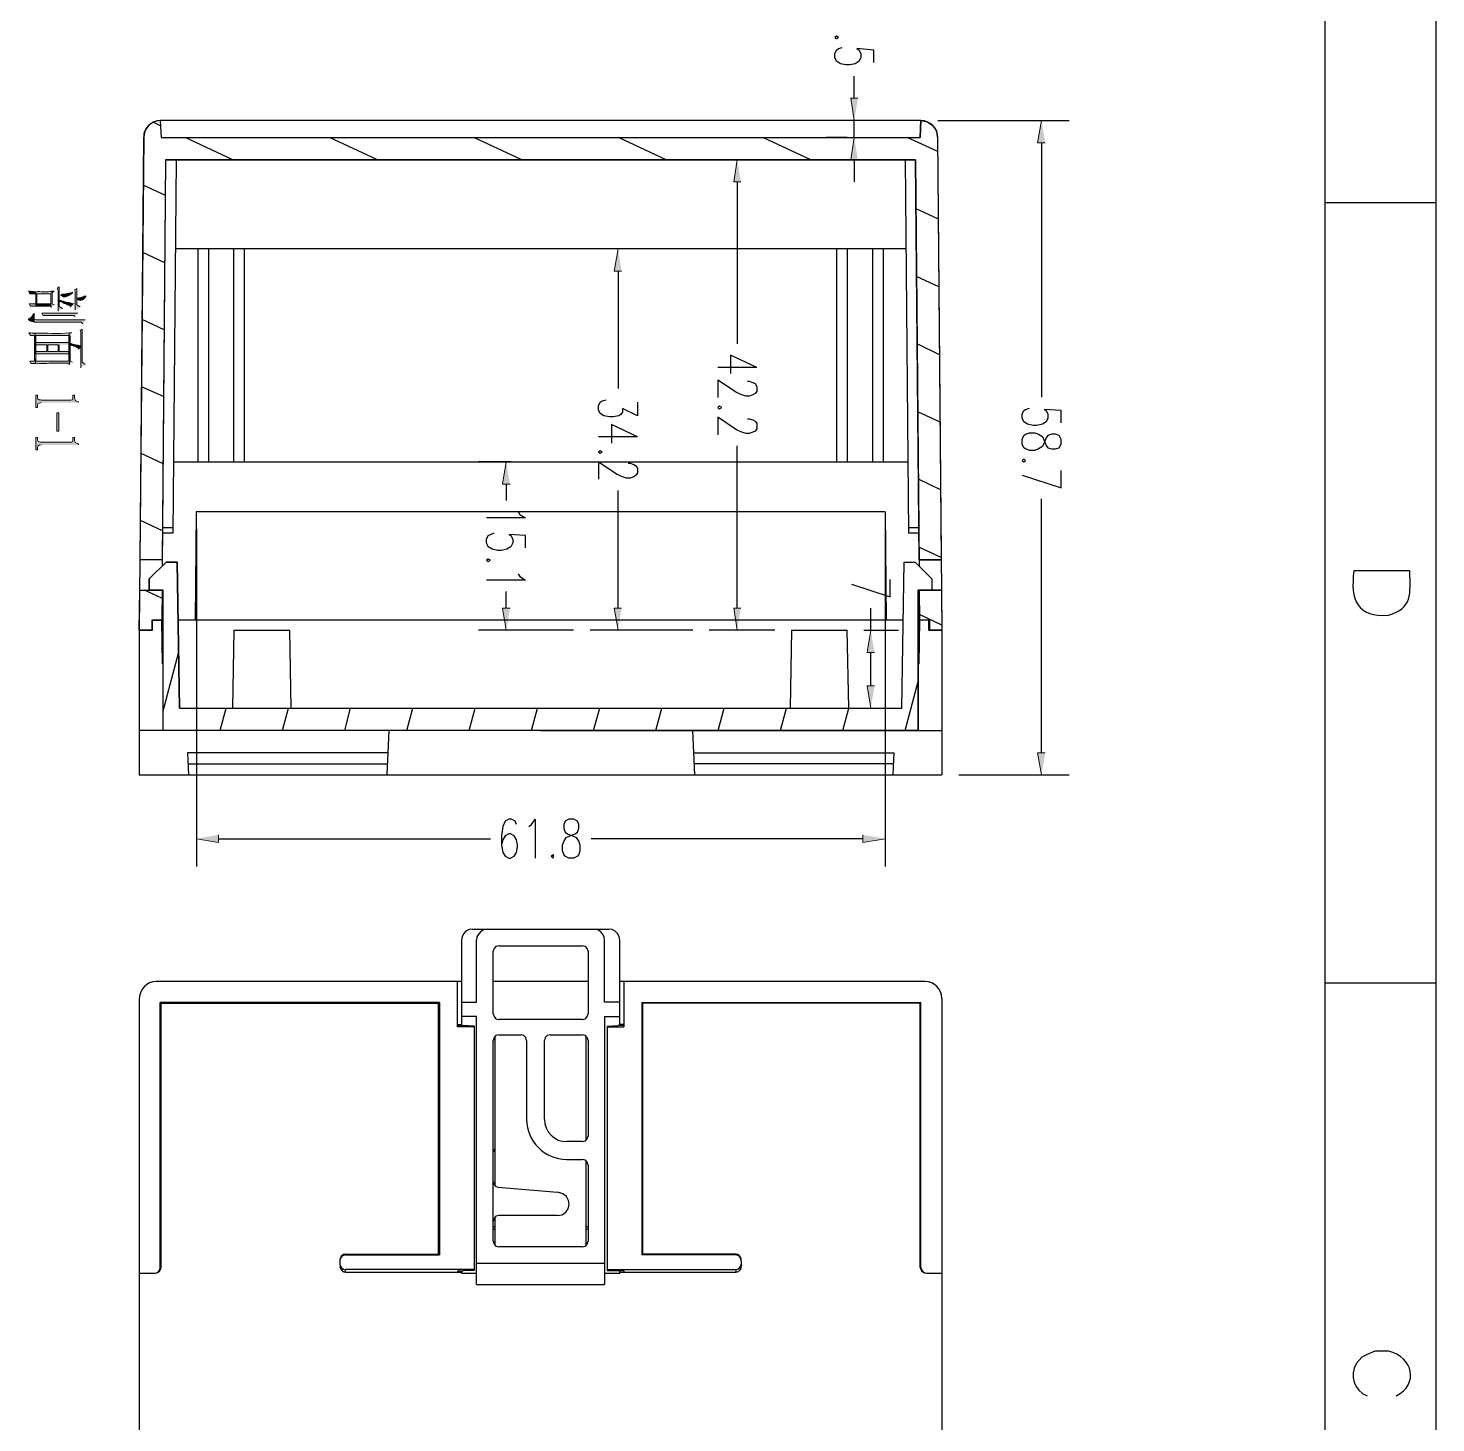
# Model space of a CAD drawing. Header units: inches. Extents: x 9 to 586, y 13 to 829.
# Drawn here: x 340.6 to 586, y 344.5 to 587.6 of the extents above; entities that cross this region are included whole.
import ezdxf

# ---------------------------------------------------------------- set-up
doc = ezdxf.new("R2010")
doc.units = ezdxf.units.IN
doc.header["$MEASUREMENT"] = 0
doc.layers.add('图层 1', color=7, linetype='Continuous')

msp = doc.modelspace()

# ---------------------------------------------------------------- hatches: boundary and pattern name
at = {"layer": '图层 1', "true_color": 0xffffff}
for points in [[(485.28, 575.36), (484.02, 575.36), (484.62, 571.46)], [(517.92, 567.56), (516.6, 567.56), (517.26, 571.46)], [(485.28, 564.62), (484.02, 564.62), (484.62, 568.52)], [(464.88, 560.78), (463.62, 560.78), (464.22, 564.62)], [(444.06, 545.24), (442.8, 545.24), (443.46, 549.08)], [(346.62, 538.7), (346.02, 539.06), (346.02, 542.48), (345.72, 542.24), (345.72, 542.12), (345.78, 541.94), (345.84, 541.82), (345.84, 538.22)], [(344.64, 538.88), (344.58, 539.54), (342.12, 539.54), (342.12, 541.28), (341.94, 539.12), (344.34, 539.12)], [(345.18, 541.7), (344.64, 541.7), (344.82, 541.28)], [(349.68, 539), (349.08, 539.36), (349.08, 542.18), (348.72, 541.94), (348.84, 541.7), (348.84, 538.46)], [(350.58, 528.92), (350.04, 529.34), (350.04, 535.1), (349.68, 534.86), (349.74, 534.74), (349.8, 534.62), (349.8, 528.38)], [(347.7, 532.4), (347.7, 532.76), (341.94, 532.76), (341.94, 534.02), (341.94, 532.4), (343.86, 532.4), (343.86, 531.2), (344.04, 532.4), (345.84, 532.4), (345.84, 531.2), (346.02, 532.4)], [(348.36, 529.34), (347.94, 529.58), (347.94, 534.02), (347.82, 528.92)], [(347.7, 531.2), (346.02, 531.2), (346.02, 532.4), (345.84, 531.2), (344.04, 531.2), (344.04, 532.4), (343.86, 531.2), (341.94, 531.2), (341.94, 532.4), (341.94, 530.78), (347.7, 530.78), (347.7, 529.52)], [(424.62, 508.1), (423.3, 508.1), (423.96, 512)], [(424.62, 486.5), (423.3, 486.5), (423.96, 482.66)], [(444.06, 486.5), (442.8, 486.5), (443.46, 482.66)], [(464.88, 486.5), (463.62, 486.5), (464.22, 482.66)], [(488.16, 478.76), (486.9, 478.76), (487.5, 482.66)], [(488.16, 472.94), (486.9, 472.94), (487.5, 469.04)], [(517.92, 461.24), (516.6, 461.24), (517.26, 457.4)], [(373.8, 446.96), (373.8, 445.64), (369.96, 446.3)], [(486.12, 446.96), (486.12, 445.64), (490.02, 446.3)]]:
    msp.add_hatch(color=7, dxfattribs=at).paths.add_polyline_path(points)
h = msp.add_hatch(color=7, dxfattribs=at)
edge = h.paths.add_edge_path()
edge.add_spline(control_points=[(341.94, 541.64), (341.43, 541.61), (341.26, 541.75), (340.68, 541.7), (340.68, 541.7), (340.92, 541.28), (340.92, 541.28), (340.92, 541.28), (341.94, 541.28), (341.94, 541.28), (341.94, 541.28), (341.94, 539.54), (341.94, 539.54)], knot_values=[0, 0, 0, 0, 1, 1, 1, 2, 2, 2, 3, 3, 3, 4, 4, 4, 4], degree=3, periodic=0)
edge.add_line((341.94, 539.54), (341.94, 541.64))
h = msp.add_hatch(color=7, dxfattribs=at)
edge = h.paths.add_edge_path()
edge.add_spline(control_points=[(345.24, 539.36), (345.24, 539.36), (344.82, 539.54), (344.82, 539.54), (344.82, 539.54), (344.82, 541.28), (344.82, 541.28), (344.82, 541.28), (344.64, 541.7), (344.64, 541.7), (343.97, 541.56), (342.69, 541.68), (341.94, 541.64), (341.94, 541.64), (341.94, 539.54), (341.94, 539.54), (341.94, 539.54), (340.8, 539.54), (340.8, 539.54), (340.8, 539.54), (341.04, 539.12), (341.04, 539.12), (341.04, 539.12), (341.94, 539.12), (341.94, 539.12), (341.94, 539.12), (342.12, 541.28), (342.12, 541.28), (342.12, 541.28), (344.58, 541.28), (344.58, 541.28), (344.58, 541.28), (344.58, 539.54), (344.58, 539.54), (344.58, 539.54), (344.64, 538.88), (344.64, 538.88)], knot_values=[0, 0, 0, 0, 1, 1, 1, 2, 2, 2, 3, 3, 3, 4, 4, 4, 5, 5, 5, 6, 6, 6, 7, 7, 7, 8, 8, 8, 9, 9, 9, 10, 10, 10, 11, 11, 11, 12, 12, 12, 12], degree=3, periodic=0)
edge.add_line((344.64, 538.88), (345.24, 539.36))
h = msp.add_hatch(color=7, dxfattribs=at)
edge = h.paths.add_edge_path()
edge.add_spline(control_points=[(348.66, 539.54), (348.2, 539.58), (347.73, 539.81), (347.4, 539.78), (347.05, 539.87), (346.33, 540.13), (346.02, 540.14), (346.02, 540.14), (346.02, 540.02), (346.02, 540.02), (346.02, 540.02), (346.2, 539.9), (346.2, 539.9), (346.2, 539.9), (346.74, 539.72), (346.74, 539.72), (346.74, 539.72), (346.92, 539.6), (346.92, 539.6), (346.92, 539.6), (347.28, 539.48), (347.28, 539.48), (347.28, 539.48), (347.46, 539.36), (347.46, 539.36), (347.46, 539.36), (347.7, 539.3), (347.7, 539.3), (347.7, 539.3), (347.88, 539.18), (347.88, 539.18), (347.88, 539.18), (347.94, 539.18), (347.94, 539.18), (347.94, 539.18), (348.06, 538.94), (348.06, 538.94)], knot_values=[0, 0, 0, 0, 1, 1, 1, 2, 2, 2, 3, 3, 3, 4, 4, 4, 5, 5, 5, 6, 6, 6, 7, 7, 7, 8, 8, 8, 9, 9, 9, 10, 10, 10, 11, 11, 11, 12, 12, 12, 12], degree=3, periodic=0)
edge.add_line((348.06, 538.94), (348.66, 539.54))
h = msp.add_hatch(color=7, dxfattribs=at)
edge = h.paths.add_edge_path()
edge.add_spline(control_points=[(348.42, 541.46), (348.42, 541.46), (348.36, 541.58), (348.36, 541.58), (347.93, 541.39), (347.49, 541.35), (347.04, 541.22), (346.83, 541.19), (346.26, 541.35), (346.32, 540.98), (346.83, 540.71), (346.58, 540.74), (347.16, 540.74), (347.58, 540.9), (348.07, 541.18), (348.42, 541.46)], knot_values=[0, 0, 0, 0, 1, 1, 1, 2, 2, 2, 3, 3, 3, 4, 4, 4, 5, 5, 5, 5], degree=3, periodic=0)
edge.add_line((348.42, 541.46), (348.42, 541.46))
h = msp.add_hatch(color=7, dxfattribs=at)
edge = h.paths.add_edge_path()
edge.add_spline(control_points=[(350.76, 540.86), (350.76, 540.86), (350.64, 540.92), (350.64, 540.92), (350.64, 540.92), (350.4, 540.86), (350.4, 540.86), (350.4, 540.86), (350.22, 540.74), (350.22, 540.74), (350.22, 540.74), (349.98, 540.68), (349.98, 540.68), (349.98, 540.68), (349.8, 540.62), (349.8, 540.62), (349.8, 540.62), (349.62, 540.56), (349.62, 540.56), (349.62, 540.56), (349.44, 540.56), (349.44, 540.56), (349.44, 540.56), (349.2, 540.5), (349.2, 540.5), (349.2, 540.5), (349.08, 540.44), (349.08, 540.44), (349.08, 540.44), (349.14, 540.32), (349.14, 540.32), (349.14, 540.32), (349.32, 540.2), (349.32, 540.2), (349.32, 540.2), (349.68, 540.08), (349.68, 540.08), (349.68, 540.08), (349.74, 540.08), (349.74, 540.08), (349.74, 540.08), (349.86, 540.14), (349.86, 540.14), (350.23, 540.18), (350.46, 540.53), (350.7, 540.8)], knot_values=[0, 0, 0, 0, 1, 1, 1, 2, 2, 2, 3, 3, 3, 4, 4, 4, 5, 5, 5, 6, 6, 6, 7, 7, 7, 8, 8, 8, 9, 9, 9, 10, 10, 10, 11, 11, 11, 12, 12, 12, 13, 13, 13, 14, 14, 14, 15, 15, 15, 15], degree=3, periodic=0)
edge.add_line((350.7, 540.8), (350.76, 540.86))
h = msp.add_hatch(color=7, dxfattribs=at)
edge = h.paths.add_edge_path()
edge.add_spline(control_points=[(341.7, 537.8), (341.7, 537.8), (341.52, 537.8), (341.52, 537.8), (341.52, 537.8), (341.46, 537.56), (341.46, 537.56), (341.46, 537.56), (341.4, 537.44), (341.4, 537.44), (341.4, 537.44), (341.28, 537.26), (341.28, 537.26), (341.28, 537.26), (341.16, 537.14), (341.16, 537.14), (341.16, 537.14), (341.04, 537.08), (341.04, 537.08), (341.04, 537.08), (340.92, 536.96), (340.92, 536.96), (340.92, 536.96), (340.8, 536.9), (340.8, 536.9), (340.8, 536.9), (340.62, 536.9), (340.62, 536.9), (341.04, 536.36), (340.92, 536.56), (341.64, 536.3), (341.64, 536.3), (341.64, 537.5), (341.64, 537.5), (341.64, 537.5), (341.7, 537.68), (341.7, 537.68)], knot_values=[0, 0, 0, 0, 1, 1, 1, 2, 2, 2, 3, 3, 3, 4, 4, 4, 5, 5, 5, 6, 6, 6, 7, 7, 7, 8, 8, 8, 9, 9, 9, 10, 10, 10, 11, 11, 11, 12, 12, 12, 12], degree=3, periodic=0)
edge.add_line((341.7, 537.68), (341.7, 537.8))
h = msp.add_hatch(color=7, dxfattribs=at)
edge = h.paths.add_edge_path()
edge.add_spline(control_points=[(349.26, 537.92), (347.18, 537.92), (345.1, 537.92), (343.02, 537.92), (343.02, 537.92), (343.26, 537.5), (343.26, 537.5), (343.26, 537.5), (348.54, 537.5), (348.54, 537.5), (348.54, 537.5), (348.84, 537.32), (348.84, 537.32)], knot_values=[0, 0, 0, 0, 1, 1, 1, 2, 2, 2, 3, 3, 3, 4, 4, 4, 4], degree=3, periodic=0)
edge.add_line((348.84, 537.32), (349.26, 537.92))
h = msp.add_hatch(color=7, dxfattribs=at)
edge = h.paths.add_edge_path()
edge.add_spline(control_points=[(350.58, 536.72), (350.08, 536.72), (349.58, 536.72), (349.08, 536.72), (349.08, 536.72), (342, 536.72), (342, 536.72), (342, 536.72), (341.82, 536.78), (341.82, 536.78), (341.82, 536.78), (341.7, 536.84), (341.7, 536.84), (341.7, 536.84), (341.64, 536.96), (341.64, 536.96), (341.64, 536.96), (341.64, 537.2), (341.64, 537.2), (341.64, 537.2), (341.64, 536.3), (341.64, 536.3), (341.64, 536.3), (349.86, 536.3), (349.86, 536.3), (349.86, 536.3), (350.16, 536.06), (350.16, 536.06)], knot_values=[0, 0, 0, 0, 1, 1, 1, 2, 2, 2, 3, 3, 3, 4, 4, 4, 5, 5, 5, 6, 6, 6, 7, 7, 7, 8, 8, 8, 9, 9, 9, 9], degree=3, periodic=0)
edge.add_line((350.16, 536.06), (350.58, 536.72))
h = msp.add_hatch(color=7, dxfattribs=at)
edge = h.paths.add_edge_path()
edge.add_spline(control_points=[(341.82, 534.38), (341.37, 534.41), (341.26, 534.47), (340.74, 534.44), (340.74, 534.44), (341.04, 534.02), (341.04, 534.02), (341.04, 534.02), (341.7, 534.02), (341.7, 534.02), (341.7, 534.02), (341.7, 529.52), (341.7, 529.52)], knot_values=[0, 0, 0, 0, 1, 1, 1, 2, 2, 2, 3, 3, 3, 4, 4, 4, 4], degree=3, periodic=0)
edge.add_line((341.7, 529.52), (341.82, 534.38))
h = msp.add_hatch(color=7, dxfattribs=at)
edge = h.paths.add_edge_path()
edge.add_spline(control_points=[(347.76, 534.44), (345.88, 534.3), (343.74, 534.42), (341.82, 534.38), (341.82, 534.38), (341.7, 529.52), (341.7, 529.52), (341.7, 529.52), (340.92, 529.52), (340.92, 529.52), (340.92, 529.52), (341.16, 529.1), (341.16, 529.1), (341.16, 529.1), (341.88, 529.1), (341.88, 529.1), (341.88, 529.1), (341.94, 530.78), (341.94, 530.78), (341.94, 530.78), (341.94, 534.02), (341.94, 534.02), (341.94, 534.02), (347.7, 534.02), (347.7, 534.02), (347.7, 534.02), (347.7, 531.2), (347.7, 531.2)], knot_values=[0, 0, 0, 0, 1, 1, 1, 2, 2, 2, 3, 3, 3, 4, 4, 4, 5, 5, 5, 6, 6, 6, 7, 7, 7, 8, 8, 8, 9, 9, 9, 9], degree=3, periodic=0)
edge.add_line((347.7, 531.2), (347.76, 534.44))
h = msp.add_hatch(color=7, dxfattribs=at)
edge = h.paths.add_edge_path()
edge.add_spline(control_points=[(348.24, 534.44), (348.24, 534.44), (347.76, 534.44), (347.76, 534.44), (347.76, 534.44), (347.7, 531.2), (347.7, 531.2), (347.7, 531.2), (347.7, 529.52), (347.7, 529.52), (347.7, 529.52), (341.94, 529.52), (341.94, 529.52), (341.94, 529.52), (341.94, 530.78), (341.94, 530.78), (341.94, 530.78), (341.88, 529.1), (341.88, 529.1), (342.85, 529.06), (343.65, 529.17), (344.58, 529.16), (345.04, 529.16), (345.5, 529.16), (345.96, 529.16), (345.96, 529.16), (347.52, 529.16), (347.52, 529.16), (347.52, 529.16), (347.82, 528.92), (347.82, 528.92), (347.82, 528.92), (347.94, 534.02), (347.94, 534.02)], knot_values=[0, 0, 0, 0, 1, 1, 1, 2, 2, 2, 3, 3, 3, 4, 4, 4, 5, 5, 5, 6, 6, 6, 7, 7, 7, 8, 8, 8, 9, 9, 9, 10, 10, 10, 11, 11, 11, 11], degree=3, periodic=0)
edge.add_line((347.94, 534.02), (348.24, 534.44))
h = msp.add_hatch(color=7, dxfattribs=at)
edge = h.paths.add_edge_path()
edge.add_spline(control_points=[(349.8, 531.98), (349.8, 531.98), (349.8, 532.22), (349.8, 532.22), (349.18, 532.36), (348.55, 532.42), (347.94, 532.64), (347.94, 532.64), (347.94, 532.46), (347.94, 532.46), (347.94, 532.46), (348.06, 532.4), (348.06, 532.4), (348.06, 532.4), (348.24, 532.28), (348.24, 532.28), (348.24, 532.28), (348.78, 532.1), (348.78, 532.1), (348.78, 532.1), (349.02, 531.98), (349.02, 531.98), (349.02, 531.98), (349.2, 531.86), (349.2, 531.86), (349.2, 531.86), (349.32, 531.86), (349.32, 531.86), (349.32, 531.86), (349.44, 531.56), (349.44, 531.56)], knot_values=[0, 0, 0, 0, 1, 1, 1, 2, 2, 2, 3, 3, 3, 4, 4, 4, 5, 5, 5, 6, 6, 6, 7, 7, 7, 8, 8, 8, 9, 9, 9, 10, 10, 10, 10], degree=3, periodic=0)
edge.add_line((349.44, 531.56), (349.8, 531.98))
h = msp.add_hatch(color=7, dxfattribs=at)
edge = h.paths.add_edge_path()
edge.add_spline(control_points=[(349.38, 522.32), (349.38, 522.32), (349.38, 522.44), (349.38, 522.44), (349.38, 522.44), (349.32, 522.44), (349.32, 522.44), (349.32, 522.44), (349.14, 522.5), (349.14, 522.5), (349.14, 522.5), (348.96, 522.62), (348.96, 522.62), (348.96, 522.62), (348.84, 522.74), (348.84, 522.74), (348.62, 523.08), (348.75, 523.16), (348.72, 523.58), (348.72, 523.58), (348.42, 523.58), (348.42, 523.58), (348.42, 523.58), (348.42, 522.92), (348.42, 522.92), (348.42, 522.92), (348.36, 522.8), (348.36, 522.8), (348.36, 522.8), (348.24, 522.8), (348.24, 522.8), (348.24, 522.8), (348.06, 522.74), (348.06, 522.74), (348.06, 522.74), (342.9, 522.74), (342.9, 522.74), (342.9, 522.74), (342.78, 522.8), (342.78, 522.8), (342.78, 522.8), (342.54, 522.8), (342.54, 522.8), (342.13, 522.98), (342.26, 523.21), (342.24, 523.58), (342.24, 523.58), (341.94, 523.58), (341.94, 523.58), (341.94, 523.58), (341.94, 521.48), (341.94, 521.48), (341.94, 521.48), (342.24, 521.48), (342.24, 521.48), (342.18, 522.12), (342.32, 522.18), (342.9, 522.32)], knot_values=[0, 0, 0, 0, 1, 1, 1, 2, 2, 2, 3, 3, 3, 4, 4, 4, 5, 5, 5, 6, 6, 6, 7, 7, 7, 8, 8, 8, 9, 9, 9, 10, 10, 10, 11, 11, 11, 12, 12, 12, 13, 13, 13, 14, 14, 14, 15, 15, 15, 16, 16, 16, 17, 17, 17, 18, 18, 18, 19, 19, 19, 19], degree=3, periodic=0)
edge.add_line((342.9, 522.32), (349.38, 522.32))
h = msp.add_hatch(color=7, dxfattribs=at)
h.dxf.hatch_style = 2
h.paths.add_polyline_path([(345.6, 517.34), (345.96, 517.34), (345.96, 520.52), (345.6, 520.52)])
h = msp.add_hatch(color=7, dxfattribs=at)
edge = h.paths.add_edge_path()
edge.add_spline(control_points=[(349.38, 514.94), (349.38, 514.94), (349.38, 515.06), (349.38, 515.06), (349.38, 515.06), (349.32, 515.12), (349.32, 515.12), (349.32, 515.12), (349.14, 515.18), (349.14, 515.18), (349.14, 515.18), (348.96, 515.3), (348.96, 515.3), (348.96, 515.3), (348.84, 515.36), (348.84, 515.36), (348.84, 515.36), (348.84, 515.42), (348.84, 515.42), (348.84, 515.42), (348.72, 515.66), (348.72, 515.66), (348.72, 515.66), (348.72, 516.2), (348.72, 516.2), (348.72, 516.2), (348.42, 516.2), (348.42, 516.2), (348.42, 516.2), (348.42, 515.6), (348.42, 515.6), (348.42, 515.6), (348.36, 515.48), (348.36, 515.48), (348.36, 515.48), (348.24, 515.42), (348.24, 515.42), (348.24, 515.42), (342.78, 515.42), (342.78, 515.42), (342.78, 515.42), (342.54, 515.48), (342.54, 515.48), (342.54, 515.48), (342.42, 515.54), (342.42, 515.54), (342.42, 515.54), (342.36, 515.54), (342.36, 515.54), (342.36, 515.54), (342.24, 515.78), (342.24, 515.78), (342.24, 515.78), (342.24, 516.2), (342.24, 516.2), (342.24, 516.2), (341.94, 516.2), (341.94, 516.2), (341.94, 516.2), (341.94, 514.1), (341.94, 514.1), (341.94, 514.1), (342.24, 514.1), (342.24, 514.1), (342.17, 514.62), (342.31, 514.99), (342.9, 514.94)], knot_values=[0, 0, 0, 0, 1, 1, 1, 2, 2, 2, 3, 3, 3, 4, 4, 4, 5, 5, 5, 6, 6, 6, 7, 7, 7, 8, 8, 8, 9, 9, 9, 10, 10, 10, 11, 11, 11, 12, 12, 12, 13, 13, 13, 14, 14, 14, 15, 15, 15, 16, 16, 16, 17, 17, 17, 18, 18, 18, 19, 19, 19, 20, 20, 20, 21, 21, 21, 22, 22, 22, 22], degree=3, periodic=0)
edge.add_line((342.9, 514.94), (349.38, 514.94))

# ---------------------------------------------------------------- linework, layer by layer
at = {"layer": '图层 1', "color": 7, "lineweight": 25, "true_color": 0xffffff}
for points in [[(586.02, 829.22), (586.02, 13.04)], [(566.64, 809.84), (566.64, 32.42)], [(481.86, 585.92), (481.56, 586.16), (481.26, 585.92), (481.56, 585.74), (481.86, 585.92)], [(488.04, 581.6), (488.04, 583.76), (485.1, 584), (485.46, 583.76), (485.76, 583.1), (485.76, 582.44), (485.46, 581.84), (484.8, 581.36), (483.84, 581.18), (483.18, 581.18), (482.22, 581.36), (481.56, 581.84), (481.26, 582.44), (481.26, 583.1), (481.56, 583.76), (481.86, 584), (482.52, 584.18)], [(484.62, 575.36), (484.62, 579.2)], [(363.66, 571.46), (362.52, 571.22), (361.62, 570.62), (360.96, 569.66), (360.78, 568.58)], [(363.72, 570.56), (362.4, 571.16)], [(363.66, 571.46), (363.78, 568.52), (496.14, 568.52), (496.26, 571.46), (497.4, 571.22), (498.3, 570.62), (498.96, 569.66), (499.14, 568.58), (499.8, 494.9), (495.96, 494.9), (495.3, 564.62), (364.56, 564.62)], [(496.26, 571.46), (363.66, 571.46)], [(363.66, 571.46), (363.78, 568.52)], [(483.42, 571.46), (479.76, 571.46)], [(484.62, 568.52), (484.62, 571.46)], [(496.26, 571.46), (496.14, 568.52)], [(499.2, 571.46), (522.12, 571.46)], [(360.78, 568.58), (360, 482.66)], [(364.56, 564.62), (363.96, 494.9), (360.12, 494.9), (360.78, 568.58)], [(363.78, 568.52), (496.14, 568.52)], [(376.32, 564.62), (367.98, 568.52)], [(401.52, 564.62), (393.18, 568.52)], [(426.66, 564.62), (418.32, 568.52)], [(451.86, 564.62), (443.52, 568.52)], [(477.06, 564.62), (468.72, 568.52)], [(483.42, 568.52), (479.76, 568.52)], [(499.2, 566.06), (493.86, 568.52)], [(499.14, 568.58), (499.92, 482.66)], [(517.26, 567.56), (517.26, 523.28)], [(364.56, 564.62), (363.96, 493.82)], [(364.56, 564.62), (495.3, 564.62)], [(366.42, 564.62), (365.82, 499.52)], [(470.76, 564.62), (459.36, 564.62)], [(484.62, 564.62), (484.62, 560.78)], [(493.5, 564.62), (494.1, 499.52)], [(495.3, 564.62), (495.96, 493.82)], [(364.56, 558.38), (360.66, 560.18)], [(464.22, 560.78), (464.22, 532.52)], [(566.64, 557.18), (586.02, 557.18)], [(499.32, 554.3), (495.42, 556.1)], [(364.44, 546.68), (360.6, 548.48)], [(493.68, 549.08), (366.24, 549.08)], [(370.2, 549.08), (370.2, 512)], [(372.12, 512), (372.12, 549.08)], [(376.44, 549.08), (376.44, 512)], [(378.36, 512), (378.36, 549.08)], [(456.48, 549.08), (438.6, 549.08)], [(481.56, 549.08), (481.56, 512)], [(483.48, 512), (483.48, 549.08)], [(487.8, 549.08), (487.8, 512)], [(489.72, 512), (489.72, 549.08)], [(443.46, 545.24), (443.46, 524.78)], [(499.38, 542.48), (495.48, 544.28)], [(364.32, 534.98), (360.48, 536.78)], [(499.5, 530.66), (495.6, 532.52)], [(467.64, 528.44), (463.08, 530.6), (463.08, 527.36)], [(467.64, 528.44), (460.86, 528.44)], [(466.02, 526.04), (466.32, 526.04), (466.98, 525.8), (467.34, 525.62), (467.64, 525.14), (467.64, 524.3), (467.34, 523.88), (466.98, 523.64), (466.32, 523.4), (465.72, 523.4), (465.06, 523.64), (464.1, 524.06), (460.86, 526.22), (460.86, 523.22)], [(364.2, 523.34), (360.36, 525.08)], [(446.82, 522.38), (446.82, 519.98), (444.24, 521.3), (444.24, 520.64), (443.94, 520.22), (443.58, 519.98), (442.62, 519.8), (441.96, 519.8), (441, 519.98), (440.34, 520.4), (440.04, 521.06), (440.04, 521.72), (440.34, 522.38), (440.7, 522.62), (441.36, 522.8)], [(461.52, 521.48), (461.16, 521.66), (460.86, 521.48), (461.16, 521.24), (461.52, 521.48)], [(499.62, 518.9), (495.72, 520.7)], [(520.68, 518.78), (520.68, 520.94), (517.74, 521.12), (518.1, 520.94), (518.4, 520.28), (518.4, 519.62), (518.1, 518.96), (517.44, 518.54), (516.48, 518.3), (515.82, 518.3), (514.86, 518.54), (514.2, 518.96), (513.9, 519.62), (513.9, 520.28), (514.2, 520.94), (514.5, 521.12), (515.16, 521.36)], [(446.82, 516.32), (442.32, 518.48), (442.32, 515.24)], [(466.02, 519.5), (466.32, 519.5), (466.98, 519.32), (467.34, 519.08), (467.64, 518.66), (467.64, 517.76), (467.34, 517.34), (466.98, 517.16), (466.32, 516.92), (465.72, 516.92), (465.06, 517.16), (464.1, 517.58), (460.86, 519.74), (460.86, 516.68)], [(446.82, 516.32), (440.04, 516.32)], [(520.68, 515.9), (520.38, 516.56), (519.72, 516.8), (519.06, 516.8), (518.4, 516.56), (518.1, 516.14), (517.74, 515.3), (517.44, 514.64), (516.78, 514.22), (516.12, 513.98), (515.16, 513.98), (514.5, 514.22), (514.2, 514.4), (513.9, 515.06), (513.9, 515.9), (514.2, 516.56), (514.5, 516.8), (515.16, 517.04), (516.12, 517.04), (516.78, 516.8), (517.44, 516.38), (517.74, 515.72), (518.1, 514.82), (518.4, 514.4), (519.06, 514.22), (519.72, 514.22), (520.38, 514.4), (520.68, 515.06), (520.68, 515.9)], [(364.14, 511.64), (360.3, 513.44)], [(440.7, 513.68), (440.34, 513.92), (440.04, 513.68), (440.34, 513.5), (440.7, 513.68)], [(464.22, 486.5), (464.22, 514.76)], [(365.94, 512), (493.98, 512)], [(424.74, 512), (419.1, 512)], [(445.2, 511.76), (445.56, 511.76), (446.22, 511.52), (446.52, 511.34), (446.82, 510.86), (446.82, 510.02), (446.52, 509.6), (446.22, 509.36), (445.56, 509.12), (444.9, 509.12), (444.24, 509.36), (443.28, 509.78), (440.04, 511.94), (440.04, 508.94)], [(514.5, 512.24), (514.2, 512.48), (513.9, 512.24), (514.2, 512), (514.5, 512.24)], [(513.9, 509.66), (520.68, 507.44), (520.68, 510.5)], [(423.96, 508.1), (423.96, 505.22)], [(499.68, 507.08), (495.84, 508.94)], [(443.46, 486.5), (443.46, 506.96)], [(369.9, 503.24), (369.72, 484.4)], [(490.02, 503.24), (369.9, 503.24)], [(426.06, 503.3), (426.36, 502.82), (427.32, 502.22), (420.54, 502.22)], [(490.02, 503.24), (490.2, 484.4)], [(517.26, 461.24), (517.26, 505.52)], [(364.02, 499.94), (360.18, 501.74)], [(364.02, 500.54), (365.82, 500.54)], [(365.82, 499.52), (364.02, 499.52)], [(369.96, 500.3), (369.96, 441.44)], [(427.32, 497), (427.32, 499.16), (424.44, 499.34), (424.74, 499.16), (425.1, 498.5), (425.1, 497.84), (424.74, 497.18), (424.08, 496.76), (423.12, 496.52), (422.46, 496.52), (421.5, 496.76), (420.84, 497.18), (420.54, 497.84), (420.54, 498.5), (420.84, 499.16), (421.2, 499.34), (421.86, 499.58)], [(490.02, 500.3), (490.02, 441.44)], [(494.1, 500.54), (495.9, 500.54)], [(495.9, 499.52), (494.1, 499.52)], [(499.8, 495.32), (495.9, 497.12)], [(363.96, 494.9), (360.12, 494.9)], [(495.78, 465.14), (364.14, 465.14), (364.14, 489.62), (361.74, 489.62), (361.74, 491.6), (364.68, 494.48), (366.6, 494.48), (367.02, 469.04), (492.9, 469.04), (493.32, 494.48), (495.24, 494.48), (498.18, 491.6), (498.18, 489.62), (495.78, 489.62), (495.78, 465.14)], [(361.74, 491.6), (364.68, 494.48)], [(366.6, 494.48), (364.68, 494.48)], [(367.02, 469.04), (366.6, 494.48)], [(421.2, 494.84), (420.84, 495.02), (420.54, 494.84), (420.84, 494.6), (421.2, 494.84)], [(492.9, 469.04), (493.32, 494.48)], [(493.32, 494.48), (495.24, 494.48)], [(498.18, 491.6), (495.24, 494.48)], [(495.96, 494.9), (499.8, 494.9)], [(361.74, 491.6), (361.74, 489.62)], [(426.06, 492.44), (426.36, 492.02), (427.32, 491.36), (420.54, 491.36)], [(484.14, 490.64), (490.92, 488.48), (490.92, 491.48)], [(498.18, 491.6), (498.18, 489.62)], [(363.96, 489.62), (363.9, 484.4), (362.16, 484.4), (362.16, 482.66), (360, 482.66), (360.06, 489.62), (363.96, 489.62)], [(360.06, 489.62), (364.14, 489.62)], [(363.9, 488.24), (360.9, 489.62)], [(363.96, 489.62), (363.9, 484.4)], [(364.14, 465.14), (364.14, 489.62)], [(423.96, 486.5), (423.96, 489.38)], [(495.78, 465.14), (495.78, 489.62)], [(499.86, 489.62), (495.78, 489.62)], [(496.02, 484.4), (495.96, 489.62), (499.86, 489.62), (499.92, 482.66), (497.76, 482.66), (497.76, 484.4), (496.02, 484.4)], [(495.96, 489.62), (496.02, 484.4)], [(487.5, 482.66), (487.5, 486.5)], [(362.16, 484.4), (364.14, 484.4)], [(362.16, 484.4), (362.16, 482.66)], [(362.28, 482.66), (362.28, 484.4)], [(363.84, 484.4), (363.96, 476.78)], [(493.14, 484.4), (366.78, 484.4)], [(497.76, 484.4), (495.78, 484.4)], [(495.96, 476.78), (496.08, 484.4)], [(499.92, 483.5), (496.02, 485.36)], [(497.64, 482.66), (497.64, 484.4)], [(497.76, 484.4), (497.76, 482.66)], [(360, 482.66), (362.28, 482.66)], [(360, 482.66), (360, 457.4)], [(376.5, 482.66), (376.26, 469.04)], [(376.5, 482.66), (386.22, 482.66)], [(386.46, 469.04), (386.22, 482.66)], [(435.66, 482.66), (419.1, 482.66)], [(456.48, 482.66), (438.6, 482.66)], [(470.76, 482.66), (459.36, 482.66)], [(473.7, 482.66), (473.46, 469.04)], [(473.7, 482.66), (483.42, 482.66)], [(483.66, 469.04), (483.42, 482.66)], [(486.3, 482.66), (492.36, 482.66)], [(497.64, 482.66), (499.92, 482.66)], [(499.92, 482.66), (499.92, 457.4)], [(364.14, 468.56), (366.84, 478.64)], [(487.5, 472.94), (487.5, 478.76)], [(364.14, 476.78), (363.96, 476.78)], [(495.78, 476.78), (495.96, 476.78)], [(493.5, 465.14), (495.78, 473.72)], [(367.02, 469.04), (492.9, 469.04)], [(374.1, 465.14), (375.12, 469.04)], [(384.96, 465.14), (385.98, 469.04)], [(395.82, 465.14), (396.84, 469.04)], [(406.62, 465.14), (407.7, 469.04)], [(417.48, 465.14), (418.56, 469.04)], [(428.34, 465.14), (429.42, 469.04)], [(439.2, 465.14), (440.28, 469.04)], [(450.06, 465.14), (451.08, 469.04)], [(460.92, 465.14), (461.94, 469.04)], [(471.78, 465.14), (472.8, 469.04)], [(482.64, 465.14), (483.66, 469.04)], [(486.54, 469.04), (492.36, 469.04)], [(429.96, 465.14), (360, 465.14)], [(403.5, 465.14), (403.14, 457.4)], [(429.96, 465.14), (499.92, 465.14)], [(456.42, 465.14), (456.78, 457.4)], [(403.32, 461.24), (368.4, 461.24)], [(368.4, 461.24), (368.58, 457.4)], [(368.46, 459.32), (403.2, 459.32)], [(456.6, 461.24), (491.52, 461.24)], [(491.46, 459.32), (456.72, 459.32)], [(491.52, 461.24), (491.34, 457.4)], [(360, 457.4), (499.92, 457.4)], [(502.86, 457.4), (522.12, 457.4)], [(425.76, 448.76), (425.52, 449.36), (424.86, 449.72), (424.44, 449.72), (423.78, 449.36), (423.36, 448.4), (423.12, 446.78), (423.12, 445.16), (423.36, 443.9), (423.78, 443.24), (424.44, 442.88), (424.68, 442.88), (425.34, 443.24), (425.76, 443.9), (425.94, 444.86), (425.94, 445.16), (425.76, 446.12), (425.34, 446.78), (424.68, 447.14), (424.44, 447.14), (423.78, 446.78), (423.36, 446.12), (423.12, 445.16)], [(427.92, 448.4), (428.34, 448.76), (429, 449.72), (429, 442.88)], [(434.88, 449.72), (434.22, 449.36), (433.98, 448.76), (433.98, 448.1), (434.22, 447.44), (434.64, 447.14), (435.54, 446.78), (436.14, 446.48), (436.62, 445.82), (436.8, 445.16), (436.8, 444.2), (436.62, 443.54), (436.38, 443.24), (435.72, 442.88), (434.88, 442.88), (434.22, 443.24), (433.98, 443.54), (433.8, 444.2), (433.8, 445.16), (433.98, 445.82), (434.4, 446.48), (435.06, 446.78), (435.96, 447.14), (436.38, 447.44), (436.62, 448.1), (436.62, 448.76), (436.38, 449.36), (435.72, 449.72), (434.88, 449.72)], [(373.8, 446.3), (421.2, 446.3)], [(486.12, 446.3), (438.78, 446.3)], [(432.06, 443.54), (431.82, 443.24), (432.06, 442.88), (432.24, 443.24), (432.06, 443.54)], [(418.08, 430.52), (417.48, 430.46), (416.94, 430.16), (416.52, 429.74), (416.28, 429.2), (416.16, 428.6)], [(418.08, 430.52), (441.84, 430.52)], [(420.72, 430.52), (420.12, 430.46), (419.58, 430.16), (419.16, 429.74), (418.86, 429.2), (418.8, 428.6)], [(441.12, 428.6), (441.06, 429.2), (440.76, 429.74), (440.34, 430.16), (439.8, 430.46), (439.2, 430.52)], [(443.76, 428.6), (443.64, 429.2), (443.4, 429.74), (442.98, 430.16), (442.44, 430.46), (441.84, 430.52)], [(416.16, 428.6), (416.16, 413.72)], [(418.8, 417.8), (418.8, 428.6)], [(422.7, 427.64), (422.16, 427.52), (421.86, 427.16), (421.68, 426.68)], [(422.7, 427.64), (437.22, 427.64)], [(438.24, 426.68), (438.06, 427.16), (437.76, 427.52), (437.22, 427.64)], [(441.12, 417.8), (441.12, 428.6)], [(443.76, 413.72), (443.76, 428.6)], [(421.68, 415.76), (421.68, 426.68)], [(438.24, 426.68), (438.24, 415.76)], [(416.16, 421.4), (362.94, 421.4)], [(415.44, 413.48), (415.44, 421.4)], [(438.24, 421.4), (421.68, 421.4)], [(496.98, 421.4), (443.76, 421.4)], [(444.48, 421.4), (444.48, 413.48)], [(566.64, 421.16), (586.02, 421.16)], [(360, 418.46), (360, 254.24)], [(363.78, 417.62), (363.66, 417.74)], [(363.66, 371.54), (363.66, 417.74)], [(412.32, 417.74), (363.66, 417.74)], [(363.78, 371.54), (363.78, 417.62)], [(363.78, 417.62), (412.14, 417.62)], [(412.14, 417.62), (412.32, 417.74)], [(412.14, 373.88), (412.14, 417.62)], [(412.32, 417.74), (412.32, 373.76)], [(416.16, 417.8), (418.8, 417.8)], [(443.76, 417.8), (441.12, 417.8)], [(447.6, 417.74), (447.6, 373.76)], [(447.6, 417.74), (447.78, 417.62)], [(447.6, 417.74), (496.26, 417.74)], [(447.78, 373.88), (447.78, 417.62)], [(496.14, 417.62), (447.78, 417.62)], [(496.14, 417.62), (496.26, 417.74)], [(496.14, 371.54), (496.14, 417.62)], [(496.26, 371.54), (496.26, 417.74)], [(499.92, 418.46), (499.92, 254.24)], [(418.8, 415.28), (416.16, 415.28)], [(418.8, 368.6), (418.8, 415.28)], [(421.68, 415.76), (421.86, 415.28), (422.16, 414.92), (422.7, 414.8)], [(437.22, 414.8), (422.7, 414.8)], [(437.22, 414.8), (437.76, 414.92), (438.06, 415.28), (438.24, 415.76)], [(441.12, 415.28), (441.12, 368.6)], [(441.12, 415.28), (443.76, 415.28)], [(415.44, 413.9), (416.16, 413.9)], [(415.44, 413.72), (416.46, 413.72)], [(418.38, 413.48), (415.44, 413.48)], [(418.38, 413.6), (416.46, 413.72)], [(418.38, 413.6), (418.38, 371.06)], [(441.54, 413.6), (443.46, 413.72)], [(441.54, 413.6), (441.54, 371.06)], [(441.54, 413.48), (444.48, 413.48)], [(444.48, 413.72), (443.46, 413.72)], [(444.48, 413.9), (443.76, 413.9)], [(422.7, 412.1), (422.16, 411.98), (421.86, 411.62), (421.68, 411.14)], [(421.68, 376.16), (421.68, 411.14)], [(422.04, 385.76), (422.04, 411.86)], [(422.7, 412.1), (426.54, 412.1)], [(427.5, 411.14), (427.38, 411.62), (427.02, 411.98), (426.54, 412.1)], [(427.5, 411.14), (427.5, 397.4)], [(431.64, 412.1), (431.1, 411.98), (430.74, 411.62), (430.62, 411.14)], [(430.62, 397.4), (430.62, 411.14)], [(431.64, 412.1), (437.22, 412.1)], [(438.24, 411.14), (438.06, 411.62), (437.76, 411.98), (437.22, 412.1)], [(437.88, 393.74), (437.88, 411.86)], [(438.24, 411.14), (438.24, 394.46)], [(437.22, 393.5), (434.52, 393.5)], [(437.22, 393.5), (437.76, 393.62), (438.06, 393.98), (438.24, 394.46)], [(422.04, 392.06), (421.68, 392.06)], [(422.04, 391.76), (421.68, 391.76)], [(434.52, 390.38), (437.22, 390.38)], [(438.24, 389.42), (438.06, 389.9), (437.76, 390.26), (437.22, 390.38)], [(437.88, 375.38), (437.88, 390.14)], [(438.24, 389.42), (438.24, 376.16)], [(421.68, 386.54), (421.8, 386.06), (422.16, 385.7), (422.58, 385.58)], [(422.58, 385.58), (432.9, 384.68)], [(422.7, 380.6), (422.16, 380.48), (421.86, 380.12), (421.68, 379.58)], [(432.9, 380.6), (422.7, 380.6)], [(422.04, 378.62), (421.68, 378.62)], [(421.68, 378.32), (422.04, 378.32)], [(422.04, 375.38), (422.04, 380.36)], [(438.24, 378.62), (437.88, 378.62)], [(437.88, 378.32), (438.24, 378.32)], [(421.68, 376.16), (421.86, 375.62), (422.16, 375.26), (422.7, 375.14)], [(437.22, 375.14), (437.76, 375.26), (438.06, 375.62), (438.24, 376.16)], [(395.94, 373.88), (395.94, 373.76)], [(395.94, 373.88), (412.14, 373.88)], [(395.94, 373.76), (412.32, 373.76)], [(412.14, 373.88), (412.32, 373.76)], [(437.22, 375.14), (422.7, 375.14)], [(429.96, 375.14), (429.96, 375.26)], [(447.78, 373.88), (447.6, 373.76)], [(463.98, 373.76), (447.6, 373.76)], [(463.98, 373.88), (447.78, 373.88)], [(463.98, 373.88), (463.98, 373.76)], [(360, 370.58), (362.64, 370.58)], [(363.78, 371.54), (363.66, 371.54)], [(394.98, 372.74), (394.98, 372.14)], [(394.98, 371.72), (394.98, 371.6), (395.1, 371.24), (395.46, 370.88), (395.64, 370.82), (395.76, 370.82), (395.94, 370.76)], [(395.94, 370.76), (395.94, 371.18)], [(418.38, 371.18), (395.94, 371.18)], [(395.94, 370.76), (416.16, 370.76)], [(415.44, 371), (415.44, 370.76)], [(415.44, 371), (416.46, 371)], [(416.16, 371), (416.16, 370.58)], [(416.16, 370.58), (418.8, 370.58)], [(418.38, 371.06), (416.46, 371)], [(418.8, 372.32), (441.12, 372.32)], [(441.12, 370.58), (443.76, 370.58)], [(441.54, 371.18), (463.98, 371.18)], [(441.54, 371.06), (443.46, 371)], [(444.48, 371), (443.46, 371)], [(443.76, 370.58), (443.76, 371)], [(443.76, 370.76), (463.98, 370.76)], [(444.48, 371), (444.48, 370.76)], [(463.98, 371.18), (463.98, 370.76)], [(464.94, 372.74), (464.94, 371.72)], [(496.26, 371.54), (496.14, 371.54)], [(497.28, 370.58), (499.92, 370.58)], [(418.8, 368.6), (441.12, 368.6)]]:
    msp.add_lwpolyline(points, dxfattribs=at)
at = {"layer": '图层 1', "lineweight": 0}
for points in [[(485.28, 575.36), (484.02, 575.36), (484.62, 571.46)], [(517.92, 567.56), (516.6, 567.56), (517.26, 571.46)], [(485.28, 564.62), (484.02, 564.62), (484.62, 568.52)], [(464.88, 560.78), (463.62, 560.78), (464.22, 564.62)], [(444.06, 545.24), (442.8, 545.24), (443.46, 549.08)], [(346.62, 538.7), (346.02, 539.06), (346.02, 542.48), (345.72, 542.24), (345.72, 542.12), (345.78, 541.94), (345.84, 541.82), (345.84, 538.22)], [(344.64, 538.88), (344.58, 539.54), (342.12, 539.54), (342.12, 541.28), (341.94, 539.12), (344.34, 539.12)], [(345.18, 541.7), (344.64, 541.7), (344.82, 541.28)], [(349.68, 539), (349.08, 539.36), (349.08, 542.18), (348.72, 541.94), (348.84, 541.7), (348.84, 538.46)], [(350.58, 528.92), (350.04, 529.34), (350.04, 535.1), (349.68, 534.86), (349.74, 534.74), (349.8, 534.62), (349.8, 528.38)], [(347.7, 532.4), (347.7, 532.76), (341.94, 532.76), (341.94, 534.02), (341.94, 532.4), (343.86, 532.4), (343.86, 531.2), (344.04, 532.4), (345.84, 532.4), (345.84, 531.2), (346.02, 532.4)], [(348.36, 529.34), (347.94, 529.58), (347.94, 534.02), (347.82, 528.92)], [(347.7, 531.2), (346.02, 531.2), (346.02, 532.4), (345.84, 531.2), (344.04, 531.2), (344.04, 532.4), (343.86, 531.2), (341.94, 531.2), (341.94, 532.4), (341.94, 530.78), (347.7, 530.78), (347.7, 529.52)], [(345.6, 517.34), (345.96, 517.34), (345.96, 520.52), (345.6, 520.52), (345.6, 517.34)], [(424.62, 508.1), (423.3, 508.1), (423.96, 512)], [(424.62, 486.5), (423.3, 486.5), (423.96, 482.66)], [(444.06, 486.5), (442.8, 486.5), (443.46, 482.66)], [(464.88, 486.5), (463.62, 486.5), (464.22, 482.66)], [(488.16, 478.76), (486.9, 478.76), (487.5, 482.66)], [(488.16, 472.94), (486.9, 472.94), (487.5, 469.04)], [(517.92, 461.24), (516.6, 461.24), (517.26, 457.4)], [(373.8, 446.96), (373.8, 445.64), (369.96, 446.3)], [(486.12, 446.96), (486.12, 445.64), (490.02, 446.3)]]:
    msp.add_lwpolyline(points, dxfattribs=at)
at = {"layer": '图层 1', "color": 7, "lineweight": 25, "true_color": 0xffffff}
for points in [[(363.66, 571.46), (362.16, 571.43), (360.66, 570.16), (360.78, 568.58)], [(499.14, 568.58), (499.26, 570.16), (497.76, 571.43), (496.26, 571.46)], [(362.94, 421.4), (361.24, 421.35), (360.12, 420.11), (360, 418.46)], [(499.92, 418.46), (499.8, 420.11), (498.68, 421.35), (496.98, 421.4)], [(427.5, 397.4), (427.61, 393.49), (430.57, 390.44), (434.52, 390.38)], [(430.62, 397.4), (430.64, 395.25), (432.39, 393.43), (434.52, 393.5)], [(432.9, 380.6), (435.39, 380.59), (435.78, 384.39), (432.9, 384.68)], [(395.94, 373.76), (395.43, 373.68), (394.93, 373.32), (394.98, 372.74)], [(395.94, 373.88), (395.46, 373.91), (394.95, 373.4), (394.98, 372.92)], [(464.94, 372.92), (464.97, 373.4), (464.46, 373.91), (463.98, 373.88)], [(464.94, 372.74), (464.99, 373.32), (464.49, 373.68), (463.98, 373.76)], [(362.64, 370.58), (363.21, 370.56), (363.58, 371.01), (363.66, 371.54)], [(362.82, 370.58), (363.31, 370.57), (363.8, 371.05), (363.78, 371.54)], [(394.98, 372.14), (394.95, 371.66), (395.46, 371.15), (395.94, 371.18)], [(463.98, 371.18), (464.46, 371.15), (464.97, 371.66), (464.94, 372.14)], [(496.14, 371.54), (496.12, 371.05), (496.61, 370.57), (497.1, 370.58)], [(496.26, 371.54), (496.34, 371.03), (496.7, 370.53), (497.28, 370.58)]]:
    msp.add_open_spline(points, degree=3, dxfattribs=at)
at = {"layer": '图层 1', "lineweight": 0}
for points, knots in [([(341.94, 541.64), (341.43, 541.61), (341.26, 541.75), (340.68, 541.7), (340.68, 541.7), (340.92, 541.28), (340.92, 541.28), (340.92, 541.28), (341.94, 541.28), (341.94, 541.28), (341.94, 541.28), (341.94, 539.54), (341.94, 539.54)], [0, 0, 0, 0, 1, 1, 1, 2, 2, 2, 3, 3, 3, 4, 4, 4, 4]), ([(345.24, 539.36), (345.24, 539.36), (344.82, 539.54), (344.82, 539.54), (344.82, 539.54), (344.82, 541.28), (344.82, 541.28), (344.82, 541.28), (344.64, 541.7), (344.64, 541.7), (343.97, 541.56), (342.69, 541.68), (341.94, 541.64), (341.94, 541.64), (341.94, 539.54), (341.94, 539.54), (341.94, 539.54), (340.8, 539.54), (340.8, 539.54), (340.8, 539.54), (341.04, 539.12), (341.04, 539.12), (341.04, 539.12), (341.94, 539.12), (341.94, 539.12), (341.94, 539.12), (342.12, 541.28), (342.12, 541.28), (342.12, 541.28), (344.58, 541.28), (344.58, 541.28), (344.58, 541.28), (344.58, 539.54), (344.58, 539.54), (344.58, 539.54), (344.64, 538.88), (344.64, 538.88)], [0, 0, 0, 0, 1, 1, 1, 2, 2, 2, 3, 3, 3, 4, 4, 4, 5, 5, 5, 6, 6, 6, 7, 7, 7, 8, 8, 8, 9, 9, 9, 10, 10, 10, 11, 11, 11, 12, 12, 12, 12]), ([(348.66, 539.54), (348.2, 539.58), (347.73, 539.81), (347.4, 539.78), (347.05, 539.87), (346.33, 540.13), (346.02, 540.14), (346.02, 540.14), (346.02, 540.02), (346.02, 540.02), (346.02, 540.02), (346.2, 539.9), (346.2, 539.9), (346.2, 539.9), (346.74, 539.72), (346.74, 539.72), (346.74, 539.72), (346.92, 539.6), (346.92, 539.6), (346.92, 539.6), (347.28, 539.48), (347.28, 539.48), (347.28, 539.48), (347.46, 539.36), (347.46, 539.36), (347.46, 539.36), (347.7, 539.3), (347.7, 539.3), (347.7, 539.3), (347.88, 539.18), (347.88, 539.18), (347.88, 539.18), (347.94, 539.18), (347.94, 539.18), (347.94, 539.18), (348.06, 538.94), (348.06, 538.94)], [0, 0, 0, 0, 1, 1, 1, 2, 2, 2, 3, 3, 3, 4, 4, 4, 5, 5, 5, 6, 6, 6, 7, 7, 7, 8, 8, 8, 9, 9, 9, 10, 10, 10, 11, 11, 11, 12, 12, 12, 12]), ([(348.42, 541.46), (348.42, 541.46), (348.36, 541.58), (348.36, 541.58), (347.93, 541.39), (347.49, 541.35), (347.04, 541.22), (346.83, 541.19), (346.26, 541.35), (346.32, 540.98), (346.83, 540.71), (346.58, 540.74), (347.16, 540.74), (347.58, 540.9), (348.07, 541.18), (348.42, 541.46)], [0, 0, 0, 0, 1, 1, 1, 2, 2, 2, 3, 3, 3, 4, 4, 4, 5, 5, 5, 5]), ([(350.76, 540.86), (350.76, 540.86), (350.64, 540.92), (350.64, 540.92), (350.64, 540.92), (350.4, 540.86), (350.4, 540.86), (350.4, 540.86), (350.22, 540.74), (350.22, 540.74), (350.22, 540.74), (349.98, 540.68), (349.98, 540.68), (349.98, 540.68), (349.8, 540.62), (349.8, 540.62), (349.8, 540.62), (349.62, 540.56), (349.62, 540.56), (349.62, 540.56), (349.44, 540.56), (349.44, 540.56), (349.44, 540.56), (349.2, 540.5), (349.2, 540.5), (349.2, 540.5), (349.08, 540.44), (349.08, 540.44), (349.08, 540.44), (349.14, 540.32), (349.14, 540.32), (349.14, 540.32), (349.32, 540.2), (349.32, 540.2), (349.32, 540.2), (349.68, 540.08), (349.68, 540.08), (349.68, 540.08), (349.74, 540.08), (349.74, 540.08), (349.74, 540.08), (349.86, 540.14), (349.86, 540.14), (350.23, 540.18), (350.46, 540.53), (350.7, 540.8)], [0, 0, 0, 0, 1, 1, 1, 2, 2, 2, 3, 3, 3, 4, 4, 4, 5, 5, 5, 6, 6, 6, 7, 7, 7, 8, 8, 8, 9, 9, 9, 10, 10, 10, 11, 11, 11, 12, 12, 12, 13, 13, 13, 14, 14, 14, 15, 15, 15, 15]), ([(341.7, 537.8), (341.7, 537.8), (341.52, 537.8), (341.52, 537.8), (341.52, 537.8), (341.46, 537.56), (341.46, 537.56), (341.46, 537.56), (341.4, 537.44), (341.4, 537.44), (341.4, 537.44), (341.28, 537.26), (341.28, 537.26), (341.28, 537.26), (341.16, 537.14), (341.16, 537.14), (341.16, 537.14), (341.04, 537.08), (341.04, 537.08), (341.04, 537.08), (340.92, 536.96), (340.92, 536.96), (340.92, 536.96), (340.8, 536.9), (340.8, 536.9), (340.8, 536.9), (340.62, 536.9), (340.62, 536.9), (341.04, 536.36), (340.92, 536.56), (341.64, 536.3), (341.64, 536.3), (341.64, 537.5), (341.64, 537.5), (341.64, 537.5), (341.7, 537.68), (341.7, 537.68)], [0, 0, 0, 0, 1, 1, 1, 2, 2, 2, 3, 3, 3, 4, 4, 4, 5, 5, 5, 6, 6, 6, 7, 7, 7, 8, 8, 8, 9, 9, 9, 10, 10, 10, 11, 11, 11, 12, 12, 12, 12]), ([(349.26, 537.92), (347.18, 537.92), (345.1, 537.92), (343.02, 537.92), (343.02, 537.92), (343.26, 537.5), (343.26, 537.5), (343.26, 537.5), (348.54, 537.5), (348.54, 537.5), (348.54, 537.5), (348.84, 537.32), (348.84, 537.32)], [0, 0, 0, 0, 1, 1, 1, 2, 2, 2, 3, 3, 3, 4, 4, 4, 4]), ([(350.58, 536.72), (350.08, 536.72), (349.58, 536.72), (349.08, 536.72), (349.08, 536.72), (342, 536.72), (342, 536.72), (342, 536.72), (341.82, 536.78), (341.82, 536.78), (341.82, 536.78), (341.7, 536.84), (341.7, 536.84), (341.7, 536.84), (341.64, 536.96), (341.64, 536.96), (341.64, 536.96), (341.64, 537.2), (341.64, 537.2), (341.64, 537.2), (341.64, 536.3), (341.64, 536.3), (341.64, 536.3), (349.86, 536.3), (349.86, 536.3), (349.86, 536.3), (350.16, 536.06), (350.16, 536.06)], [0, 0, 0, 0, 1, 1, 1, 2, 2, 2, 3, 3, 3, 4, 4, 4, 5, 5, 5, 6, 6, 6, 7, 7, 7, 8, 8, 8, 9, 9, 9, 9]), ([(341.82, 534.38), (341.37, 534.41), (341.26, 534.47), (340.74, 534.44), (340.74, 534.44), (341.04, 534.02), (341.04, 534.02), (341.04, 534.02), (341.7, 534.02), (341.7, 534.02), (341.7, 534.02), (341.7, 529.52), (341.7, 529.52)], [0, 0, 0, 0, 1, 1, 1, 2, 2, 2, 3, 3, 3, 4, 4, 4, 4]), ([(347.76, 534.44), (345.88, 534.3), (343.74, 534.42), (341.82, 534.38), (341.82, 534.38), (341.7, 529.52), (341.7, 529.52), (341.7, 529.52), (340.92, 529.52), (340.92, 529.52), (340.92, 529.52), (341.16, 529.1), (341.16, 529.1), (341.16, 529.1), (341.88, 529.1), (341.88, 529.1), (341.88, 529.1), (341.94, 530.78), (341.94, 530.78), (341.94, 530.78), (341.94, 534.02), (341.94, 534.02), (341.94, 534.02), (347.7, 534.02), (347.7, 534.02), (347.7, 534.02), (347.7, 531.2), (347.7, 531.2)], [0, 0, 0, 0, 1, 1, 1, 2, 2, 2, 3, 3, 3, 4, 4, 4, 5, 5, 5, 6, 6, 6, 7, 7, 7, 8, 8, 8, 9, 9, 9, 9]), ([(348.24, 534.44), (348.24, 534.44), (347.76, 534.44), (347.76, 534.44), (347.76, 534.44), (347.7, 531.2), (347.7, 531.2), (347.7, 531.2), (347.7, 529.52), (347.7, 529.52), (347.7, 529.52), (341.94, 529.52), (341.94, 529.52), (341.94, 529.52), (341.94, 530.78), (341.94, 530.78), (341.94, 530.78), (341.88, 529.1), (341.88, 529.1), (342.85, 529.06), (343.65, 529.17), (344.58, 529.16), (345.04, 529.16), (345.5, 529.16), (345.96, 529.16), (345.96, 529.16), (347.52, 529.16), (347.52, 529.16), (347.52, 529.16), (347.82, 528.92), (347.82, 528.92), (347.82, 528.92), (347.94, 534.02), (347.94, 534.02)], [0, 0, 0, 0, 1, 1, 1, 2, 2, 2, 3, 3, 3, 4, 4, 4, 5, 5, 5, 6, 6, 6, 7, 7, 7, 8, 8, 8, 9, 9, 9, 10, 10, 10, 11, 11, 11, 11]), ([(349.8, 531.98), (349.8, 531.98), (349.8, 532.22), (349.8, 532.22), (349.18, 532.36), (348.55, 532.42), (347.94, 532.64), (347.94, 532.64), (347.94, 532.46), (347.94, 532.46), (347.94, 532.46), (348.06, 532.4), (348.06, 532.4), (348.06, 532.4), (348.24, 532.28), (348.24, 532.28), (348.24, 532.28), (348.78, 532.1), (348.78, 532.1), (348.78, 532.1), (349.02, 531.98), (349.02, 531.98), (349.02, 531.98), (349.2, 531.86), (349.2, 531.86), (349.2, 531.86), (349.32, 531.86), (349.32, 531.86), (349.32, 531.86), (349.44, 531.56), (349.44, 531.56)], [0, 0, 0, 0, 1, 1, 1, 2, 2, 2, 3, 3, 3, 4, 4, 4, 5, 5, 5, 6, 6, 6, 7, 7, 7, 8, 8, 8, 9, 9, 9, 10, 10, 10, 10]), ([(349.38, 522.32), (349.38, 522.32), (349.38, 522.44), (349.38, 522.44), (349.38, 522.44), (349.32, 522.44), (349.32, 522.44), (349.32, 522.44), (349.14, 522.5), (349.14, 522.5), (349.14, 522.5), (348.96, 522.62), (348.96, 522.62), (348.96, 522.62), (348.84, 522.74), (348.84, 522.74), (348.62, 523.08), (348.75, 523.16), (348.72, 523.58), (348.72, 523.58), (348.42, 523.58), (348.42, 523.58), (348.42, 523.58), (348.42, 522.92), (348.42, 522.92), (348.42, 522.92), (348.36, 522.8), (348.36, 522.8), (348.36, 522.8), (348.24, 522.8), (348.24, 522.8), (348.24, 522.8), (348.06, 522.74), (348.06, 522.74), (348.06, 522.74), (342.9, 522.74), (342.9, 522.74), (342.9, 522.74), (342.78, 522.8), (342.78, 522.8), (342.78, 522.8), (342.54, 522.8), (342.54, 522.8), (342.13, 522.98), (342.26, 523.21), (342.24, 523.58), (342.24, 523.58), (341.94, 523.58), (341.94, 523.58), (341.94, 523.58), (341.94, 521.48), (341.94, 521.48), (341.94, 521.48), (342.24, 521.48), (342.24, 521.48), (342.18, 522.12), (342.32, 522.18), (342.9, 522.32)], [0, 0, 0, 0, 1, 1, 1, 2, 2, 2, 3, 3, 3, 4, 4, 4, 5, 5, 5, 6, 6, 6, 7, 7, 7, 8, 8, 8, 9, 9, 9, 10, 10, 10, 11, 11, 11, 12, 12, 12, 13, 13, 13, 14, 14, 14, 15, 15, 15, 16, 16, 16, 17, 17, 17, 18, 18, 18, 19, 19, 19, 19]), ([(349.38, 514.94), (349.38, 514.94), (349.38, 515.06), (349.38, 515.06), (349.38, 515.06), (349.32, 515.12), (349.32, 515.12), (349.32, 515.12), (349.14, 515.18), (349.14, 515.18), (349.14, 515.18), (348.96, 515.3), (348.96, 515.3), (348.96, 515.3), (348.84, 515.36), (348.84, 515.36), (348.84, 515.36), (348.84, 515.42), (348.84, 515.42), (348.84, 515.42), (348.72, 515.66), (348.72, 515.66), (348.72, 515.66), (348.72, 516.2), (348.72, 516.2), (348.72, 516.2), (348.42, 516.2), (348.42, 516.2), (348.42, 516.2), (348.42, 515.6), (348.42, 515.6), (348.42, 515.6), (348.36, 515.48), (348.36, 515.48), (348.36, 515.48), (348.24, 515.42), (348.24, 515.42), (348.24, 515.42), (342.78, 515.42), (342.78, 515.42), (342.78, 515.42), (342.54, 515.48), (342.54, 515.48), (342.54, 515.48), (342.42, 515.54), (342.42, 515.54), (342.42, 515.54), (342.36, 515.54), (342.36, 515.54), (342.36, 515.54), (342.24, 515.78), (342.24, 515.78), (342.24, 515.78), (342.24, 516.2), (342.24, 516.2), (342.24, 516.2), (341.94, 516.2), (341.94, 516.2), (341.94, 516.2), (341.94, 514.1), (341.94, 514.1), (341.94, 514.1), (342.24, 514.1), (342.24, 514.1), (342.17, 514.62), (342.31, 514.99), (342.9, 514.94)], [0, 0, 0, 0, 1, 1, 1, 2, 2, 2, 3, 3, 3, 4, 4, 4, 5, 5, 5, 6, 6, 6, 7, 7, 7, 8, 8, 8, 9, 9, 9, 10, 10, 10, 11, 11, 11, 12, 12, 12, 13, 13, 13, 14, 14, 14, 15, 15, 15, 16, 16, 16, 17, 17, 17, 18, 18, 18, 19, 19, 19, 20, 20, 20, 21, 21, 21, 22, 22, 22, 22])]:
    msp.add_open_spline(points, degree=3, knots=knots, dxfattribs=at)
at = {"layer": '图层 1', "color": 7, "lineweight": 25, "true_color": 0xffffff}
for points, knots in [([(571.74, 492.98), (571.74, 492.98), (581.46, 492.98), (581.46, 492.98), (581.6, 488.9), (581.97, 486.52), (577.74, 485.24), (572.35, 484.76), (571.05, 488), (571.74, 492.98)], [0, 0, 0, 0, 1, 1, 1, 2, 2, 2, 3, 3, 3, 3]), ([(463.98, 370.76), (463.98, 370.76), (464.16, 370.82), (464.16, 370.82), (464.16, 370.82), (464.28, 370.82), (464.28, 370.82), (464.28, 370.82), (464.46, 370.88), (464.46, 370.88), (464.46, 370.88), (464.58, 371), (464.58, 371), (464.81, 371.17), (464.95, 371.44), (464.94, 371.72)], [0, 0, 0, 0, 1, 1, 1, 2, 2, 2, 3, 3, 3, 4, 4, 4, 5, 5, 5, 5]), ([(579.12, 349.16), (583.1, 351.17), (582.11, 355.97), (577.74, 356.96), (577.74, 356.96), (575.4, 356.96), (575.4, 356.96), (575.4, 356.96), (574.02, 356.42), (574.02, 356.42), (574.02, 356.42), (573.12, 355.94), (573.12, 355.94), (573.12, 355.94), (572.16, 354.86), (572.16, 354.86), (570.96, 352.68), (571.72, 350.17), (574.02, 349.16)], [0, 0, 0, 0, 1, 1, 1, 2, 2, 2, 3, 3, 3, 4, 4, 4, 5, 5, 5, 6, 6, 6, 6])]:
    msp.add_open_spline(points, degree=3, knots=knots, dxfattribs=at)

doc.saveas('drawing.dxf')
